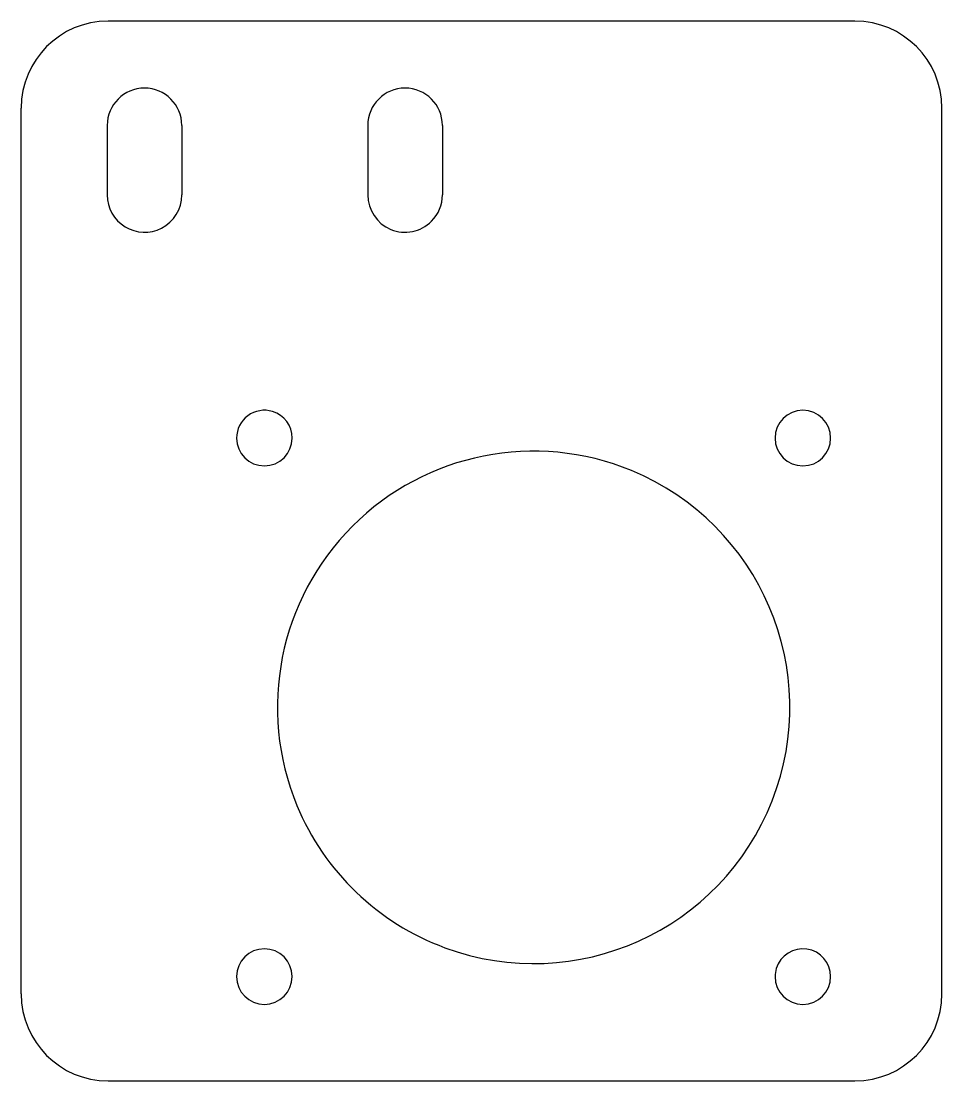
# Model space of a CAD drawing. Header units: inches. Extents: x 0 to 2.09, y 0.15 to 2.55.
import ezdxf

# ---------------------------------------------------------------- set-up
doc = ezdxf.new("R2010")
doc.units = ezdxf.units.IN
doc.layers.add('3', color=7, linetype='CONTINUOUS')

msp = doc.modelspace()

# ---------------------------------------------------------------- linework, layer by layer
at = {"layer": '3', "color": 3, "linetype": 'CONTINUOUS'}
for p, q in [((1.8898, 2.5499), (0.1969, 2.5499)), ((0, 0.3452), (0, 2.3531)), ((2.0866, 0.3452), (2.0866, 2.3531)), ((0.1949, 2.3137), (0.1949, 2.1562)), ((0.3642, 2.3137), (0.3642, 2.1562)), ((0.7854, 2.3137), (0.7854, 2.1562)), ((0.9547, 2.3137), (0.9547, 2.1562)), ((0.1969, 0.1484), (0.5495, 0.1484)), ((0.5495, 0.1484), (1.8898, 0.1484))]:
    msp.add_line(p, q, dxfattribs=at)
for centre, radius, start, end in [((0.1969, 2.3531), 0.1969, 90, 180), ((1.8898, 2.3531), 0.1969, 360, 90), ((0.2795, 2.3137), 0.0846, 90, 180), ((0.2795, 2.3137), 0.0846, 360, 90), ((0.8701, 2.3137), 0.0846, 90, 180), ((0.8701, 2.3137), 0.0846, 360, 90), ((0.2795, 2.1562), 0.0846, 180, 297), ((0.2795, 2.1562), 0.0846, 297, 360), ((0.8701, 2.1562), 0.0846, 180, 315), ((0.8701, 2.1562), 0.0846, 315, 360), ((0.5512, 1.6051), 0.063, 73, 180), ((0.5512, 1.6051), 0.063, 360, 73), ((1.7717, 1.6051), 0.063, 360, 180), ((0.5512, 1.6051), 0.063, 180, 360), ((1.7717, 1.6051), 0.063, 180, 270), ((1.7717, 1.6051), 0.063, 270, 360), ((1.1614, 0.9948), 0.5807, 67.5, 202.5), ((1.1614, 0.9948), 0.5807, 249.75, 67.5), ((1.1614, 0.9948), 0.5807, 202.5, 249.75), ((0.5512, 0.3846), 0.063, 360, 180), ((1.7717, 0.3846), 0.063, 360, 163), ((0.5512, 0.3846), 0.063, 180, 270), ((0.5512, 0.3846), 0.063, 270, 360), ((1.7717, 0.3846), 0.063, 163, 180), ((1.7717, 0.3846), 0.063, 180, 360), ((0.1969, 0.3452), 0.1969, 180, 270), ((1.8898, 0.3452), 0.1969, 270, 360)]:
    msp.add_arc(centre, radius, start, end, dxfattribs=at)

doc.saveas('drawing.dxf')
